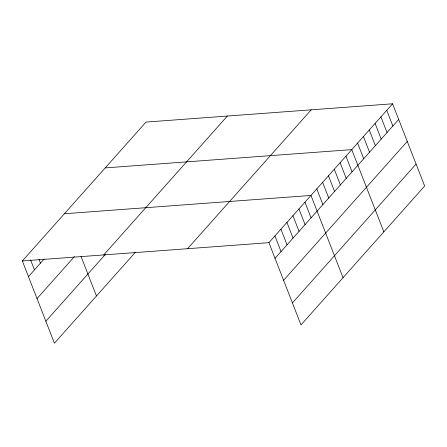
<?xml version="1.0" encoding="UTF-8"?>
<svg xmlns="http://www.w3.org/2000/svg" width="447" height="447" viewBox="0 0 447 447"><rect width="100%" height="100%" fill="white"/><g stroke="black" fill="none" stroke-linecap="round" stroke-linejoin="round"><path stroke-width="0.67" d="M135.475 252.181L54.417 343.212L22.35 260.964L146.007 122.081L392.583 103.788L424.65 186.036L300.993 324.919L268.921 242.665L392.583 103.788M28.457 276.632L44.169 258.986M37.028 298.602L74.448 256.572M103.721 254.924L227.378 116.041M45.851 321.242L105.386 254.382M187.556 248.705L311.213 109.822M275.028 258.338L398.69 119.455M283.599 280.308L407.256 141.425M292.422 302.949L416.084 164.066M105.201 167.91L351.772 149.616L383.844 231.87M64.396 213.739L310.967 195.445L343.033 277.699M22.35 260.964L268.921 242.665M386.75 110.331L392.857 125.998M380.922 116.879L387.029 132.547M375.094 123.428L381.202 139.095M369.261 129.976L375.368 145.644M363.433 136.519L369.54 152.192M357.606 143.068L363.713 158.735M345.944 156.165L352.052 171.832M340.117 162.714L346.224 178.381M334.283 169.257L340.391 184.924M328.456 175.805L334.563 191.472M322.628 182.354L328.735 198.021M316.794 188.902L322.902 204.57M304.96 202.195L311.067 217.862M298.954 208.939L305.061 224.606M292.947 215.683L299.054 231.35M286.94 222.433L293.048 238.1M280.934 229.177L287.041 244.844M274.927 235.921L281.034 251.588M81.03 256.416L96.463 295.992M39.006 259.377L40.47 263.138M30.558 259.858L34.464 269.882"/></g></svg>
